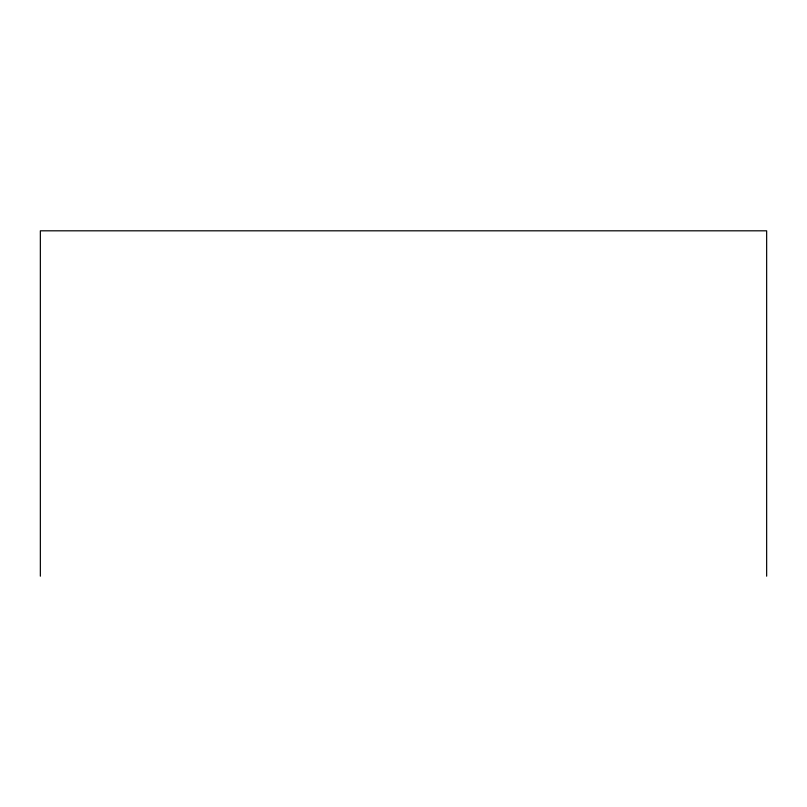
<?xml version="1.0" encoding="UTF-8"?>
<svg xmlns="http://www.w3.org/2000/svg" width="807" height="807" viewBox="0 0 807 807"><rect width="100%" height="100%" fill="white"/><g stroke="black" fill="none" stroke-linecap="round" stroke-linejoin="round"><path stroke-width="1.21" d="M766.65 576.188L766.65 230.812L40.35 230.812L40.35 576.188"/></g></svg>
